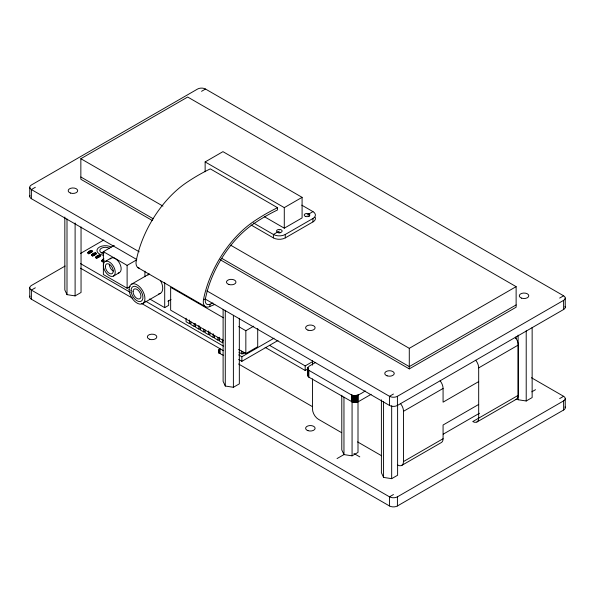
<?xml version="1.0" encoding="UTF-8"?>
<svg xmlns="http://www.w3.org/2000/svg" width="595" height="595" viewBox="0 0 595 595"><rect width="100%" height="100%" fill="white"/><g stroke="black" fill="none" stroke-linecap="round" stroke-linejoin="round"><path stroke-width="0.89" d="M136.233 260.729A80.288 46.358 -60 0 1 186.376 182.687A198.581 114.649 -60 0 1 210.303 168.876L277.567 207.714L277.419 210.028A195.71 112.998 -60 0 0 253.857 223.631A77.566 44.781 -60 0 0 205.372 299.017L203.497 299.568A10.517 6.069 -60 0 0 208.733 306.946L214.869 304.38M371.116 394.321L358.25 401.744L355.572 402.384L352.701 402.168L308.857 377.163L307.697 375.192L307.89 367.502L309.341 366.059L315.759 362.348M307.697 375.192L307.89 374.359M209.723 306.603L210.035 304.216L212.928 302.967M220.105 353.341L220.105 348.767C216.149 350.834 220.633 354.776 223.311 355.193M152.499 220.633L80.853 179.274L80.853 158.709L187.693 97.03L516.125 286.649L516.125 307.206L409.286 368.893L220.113 259.673M35.343 187.269L31.386 189.552L31.386 198.693L136.813 259.554M201.541 91.318L205.498 89.034L563.614 295.789A5.593 3.228 0 0 1 563.614 300.356L563.614 309.497L397.415 405.448A5.593 3.228 0 0 1 389.502 405.448L205.216 299.047M205.141 171.762L205.141 161.929L222.946 151.651L302.089 197.339L302.089 217.904L284.284 228.183L264.299 216.647M80.548 253.425L103.828 239.986M88.588 252.555L88.93 251.447L90.061 250.792L91.251 251.477L91.251 252.392M87.599 252.555L88.93 251.789L90.12 252.473L88.789 253.239L87.599 252.555L87.599 253.128L88.789 253.812L92.545 251.64L92.545 251.075L91.385 250.398L90.061 250.792M65.108 266.039L31.386 285.503A5.593 3.228 0 0 0 31.386 290.077L31.386 299.211L389.502 505.966A5.593 3.228 0 0 0 397.415 505.966L563.614 410.014A5.593 3.228 0 0 0 565.057 406.898M88.93 251.447L90.12 252.131L91.251 251.477M92.545 251.075L91.251 251.819L90.061 251.135M92.887 254.645L92.887 253.73L94.017 253.076L95.207 253.76L95.207 254.675M91.556 254.839L92.887 254.072L94.077 254.757L92.746 255.53L91.556 254.839L91.556 255.411L92.746 256.095L96.509 253.931L96.509 253.358L95.341 252.682L94.017 253.418L95.207 254.102L96.509 253.358M35.343 287.794L31.386 290.077L389.502 496.832A5.593 3.228 0 0 0 397.415 496.832L563.614 400.881A5.593 3.228 0 0 0 563.614 396.307L531.424 377.721M92.887 253.73L94.077 254.415L95.207 253.76M130.223 286.433L127.114 288.225L103.374 274.518L103.374 251.67L114.255 245.393M95.512 257.129L96.702 257.813L98.034 257.04L96.844 256.356L95.512 257.129L95.512 257.695L97.974 255.359L99.164 256.051L99.164 256.958M96.844 256.014L98.034 256.698L99.164 256.051M99.164 256.393L100.466 255.642L100.466 256.214L96.702 258.379L95.512 257.695M102.779 260.357L102.779 259.442L103.909 258.788M101.455 260.55L102.779 259.784L103.969 260.469L102.638 261.235L101.455 260.55L101.455 261.123L102.638 261.807L103.969 261.041M105.107 261.54L111.042 258.111M103.374 251.67L127.114 265.377L136.441 259.993M64.833 217.041L64.833 289.966L67.004 294.644L75.111 295.901L81.046 292.472L81.046 226.933M113.504 276.08L119.439 272.651M131.406 284.246L149.219 273.968A11.193 6.463 60 0 0 147.962 275.128M205.141 161.929L284.284 207.625L302.089 197.339M142.599 303.629L160.405 293.35M279.338 231.038L273.403 234.467L253.418 222.924M307.035 215.048L312.97 211.619A8.397 4.849 0 0 1 312.97 218.477L312.97 221.898L285.273 237.896A8.397 4.849 0 0 1 273.403 237.896L251.016 224.97M167.872 301.249L171.033 299.419M273.403 237.896L273.403 234.467A8.397 4.849 0 0 0 285.273 234.467L312.97 218.477M149.665 298.965L164.703 307.645L168.66 305.361L168.66 300.795M238.64 326.573L245.839 330.731L253.753 326.157M238.974 352.27L241.637 353.809L243.058 353.809L245.051 352.657M238.64 349.421L245.839 353.571L257.709 346.721L257.709 328.44M238.655 354.91L241.868 356.762L274.02 338.198M238.655 359.477L241.868 361.336L277.999 340.474M223.11 309.348L223.11 381.35L225.282 386.029L233.389 387.286L239.331 383.857L239.331 318.318M269.565 345.338L305.183 365.903L312.42 361.723M265.11 347.339L305.183 370.469L307.593 369.079M230.577 245.155L409.286 348.328L516.125 286.649M365.226 390.908C361.277 393.585 355.817 397.363 350.886 394.611L309.341 370.625L308.121 369.577L307.697 368.342M516.125 304.923L409.286 366.609L221.727 258.319M393.459 394.024L389.502 396.307L206.822 290.836M559.657 298.073L563.614 295.789M389.502 405.448L389.502 396.307A5.593 3.228 0 0 0 397.415 396.307L563.614 300.356M397.564 464.985A8.397 4.849 60 0 0 403.507 461.556L403.507 411.301L443.074 388.453A8.397 4.849 60 0 0 440.107 380.8M518.26 345.048L518.26 395.303L472.75 421.58A8.397 4.849 60 0 0 478.685 418.151L478.685 367.889L518.26 345.048A8.397 4.849 60 0 0 515.292 337.395M337.038 458.581L344.163 454.468M478.685 381.596L443.074 402.161L443.074 388.453M341.79 395.259L341.79 449.902L343.962 454.587L352.069 455.837L358.004 452.416L358.004 401.469M478.685 404.444L443.074 425.009L443.074 438.716A8.397 4.849 60 0 1 441.334 442.554L401.766 465.402M443.245 434.157L479.466 413.25M403.507 461.556L443.074 438.716M476.952 421.996L516.519 399.148M531.826 391.815L535.515 389.68M381.395 399.81L381.395 472.728L383.567 477.413L391.674 478.663L397.609 475.241L397.609 405.083M517.382 398.174L518.104 399.736L526.211 400.993L532.146 397.564L532.146 327.406M393.459 494.542L389.502 496.832L389.502 505.966M559.657 398.59L563.614 396.307M100.466 255.642L99.298 254.965L97.974 255.359M210.035 304.216L209.247 304.491A7.78 4.492 -60 0 1 205.379 299.017M186.079 318.169L186.079 321.731L189.403 323.65L190.824 323.65M190.824 321.731L190.824 324.476L194.149 326.395L195.576 326.395M195.576 323.561L195.576 327.213L198.901 329.132L200.322 329.132M200.322 327.213L200.322 329.957L203.646 331.876L205.074 331.876M205.074 329.957L205.074 332.702L208.399 334.621L209.819 334.621M209.819 331.876L209.819 335.439L213.144 337.358L214.572 337.358M214.572 335.439L214.572 338.183L217.889 340.102L219.317 340.102M301.777 205.156L312.97 211.619M80.853 158.709L162.963 206.115M80.853 176.99L153.302 218.819M139.223 251.811L31.386 189.552A5.593 3.228 0 0 1 31.386 184.986L197.585 89.034A5.593 3.228 0 0 1 205.498 89.034M137.928 267.646L205.201 306.485M223.445 317.797L170.653 287.318L170.653 310.166L223.445 340.645M102.779 259.442L103.969 260.127M80.541 263.622L130.305 292.353M145.552 301.159L223.408 346.104M80.541 268.196L132.715 298.311M141.543 303.413L223.408 350.678M238.573 363.999L312.435 406.645M341.612 432.677L318.429 419.296A8.397 4.849 60 0 1 312.494 409.01L312.494 378.859M357.595 441.906L381.581 455.755M353.988 453.516L359.789 456.871M565.25 298.073L565.25 307.206M565.25 398.59L565.25 407.731M563.614 400.881L563.614 410.014M526.211 330.835L526.211 400.993M518.104 335.119L518.104 399.736M515.932 336.904L515.932 338.748M409.286 348.328L409.286 368.893M397.415 396.307L397.415 405.448M397.415 496.832L397.415 505.966M391.674 405.745L391.674 478.663M383.567 401.722L383.567 477.413M358.25 394.894L358.25 401.744M357.64 395.125L357.64 401.982M356.985 395.311L356.985 402.168M356.293 395.452L356.293 402.302M355.572 395.534L355.572 402.384M354.843 395.563L354.843 402.413M354.114 395.534L354.114 402.384M353.393 395.452L353.393 402.302M352.701 395.311L352.701 402.168M352.047 395.125L352.047 401.982M352.069 402.123L352.069 455.837M351.437 394.894L351.437 401.744M343.962 397.163L343.962 454.587M312.494 360.577L312.494 365.151M309.013 213.903L309.013 216.476M308.857 370.306L308.857 377.163M308.448 369.956L308.448 376.813M308.121 369.577L308.121 376.434M307.89 367.502L307.89 376.033M307.749 367.918L307.749 375.616M305.183 365.903L305.183 370.469M285.273 234.467L285.273 237.896M284.284 207.625L284.284 228.183M245.839 330.731L245.839 353.571M243.058 351.98L243.058 353.809M241.868 356.762L241.868 361.336M241.637 351.065L241.637 353.809M233.389 315.283L233.389 387.286M225.282 310.337L225.282 386.029M222.642 339.187L222.642 342.839L219.317 340.92L219.317 337.268M219.213 349.436L219.213 353.095M218.893 349.815L218.893 353.475M218.655 350.217L218.655 352.047M217.889 337.358L217.889 340.102M213.144 333.706L213.144 337.358M208.399 330.961L208.399 334.621M203.646 329.132L203.646 331.876M198.901 325.48L198.901 329.132M194.149 323.65L194.149 326.395M189.403 319.998L189.403 323.65M164.703 282.588L164.703 307.645M144.92 271.164L144.92 276.734M127.114 265.377L127.114 288.225M102.638 261.235L102.638 261.807M99.298 254.965L99.298 255.538M98.034 256.698L98.034 257.613M96.702 257.813L96.702 258.379M95.341 252.682L95.341 253.254M94.077 254.415L94.077 255.329M94.017 253.076L94.017 253.991M92.746 255.53L92.746 256.095M91.385 250.398L91.385 250.971M90.12 252.131L90.12 253.046M88.789 253.239L88.789 253.812M75.111 222.976L75.111 295.901M67.004 218.953L67.004 294.644M29.75 187.269L29.75 196.409M29.75 287.794L29.75 296.927M139.542 268.256A10.517 6.069 -60 0 1 136.225 260.729M203.497 299.568A80.288 46.358 -60 0 1 253.649 221.526A198.581 114.649 -60 0 1 277.567 207.714M31.386 198.693A5.593 3.228 0 0 1 29.943 195.569M565.057 306.373A5.593 3.228 0 0 1 563.614 309.497M278.609 232.905A2.796 1.614 0 0 1 280.059 232.905M315.142 217.22A8.397 4.849 0 0 1 312.97 221.898M518.26 395.303A8.397 4.849 60 0 1 515.292 399.528M400.539 403.648A8.397 4.849 60 0 1 403.507 411.301M475.717 360.243A8.397 4.849 60 0 1 478.685 367.889M31.386 299.211A5.593 3.228 0 0 1 29.943 296.094M103.173 255.21A8.397 4.849 0 0 1 98.078 248.108A8.397 4.849 0 0 1 111.287 247.104M103.902 253.649A5.593 3.228 0 0 1 100.503 248.918A5.593 3.228 0 0 1 109.309 248.249M101.395 252.816A5.593 3.228 0 0 1 103.902 251.983M160.405 280.424A11.193 6.463 60 0 1 158.768 293.856M110.105 258.989A8.397 4.849 60 0 1 119.439 262.96A8.397 4.849 60 0 1 118.212 273.031M113.266 271.089A5.593 3.228 60 0 1 109.309 264.239M70.56 193.07A4.76 2.744 0 0 0 77.692 190.697A4.76 2.744 0 0 0 70.56 188.317A4.76 2.744 0 0 0 70.56 193.07M228.844 284.455A4.76 2.744 0 0 0 235.977 282.075A4.76 2.744 0 0 0 228.844 279.702A4.76 2.744 0 0 0 228.844 284.455M307.979 330.151A4.76 2.744 0 0 0 315.119 327.771A4.76 2.744 0 0 0 307.979 325.391A4.76 2.744 0 0 0 307.979 330.151M387.122 375.839A4.76 2.744 0 0 0 394.254 373.459A4.76 2.744 0 0 0 387.122 371.087A4.76 2.744 0 0 0 387.122 375.839M521.659 298.162A4.76 2.744 0 0 0 528.799 295.789A4.76 2.744 0 0 0 521.659 293.409A4.76 2.744 0 0 0 521.659 298.162M305.637 216.446A2.796 1.614 0 0 0 309.831 215.048A2.796 1.614 0 0 0 305.637 213.65A2.796 1.614 0 0 0 305.637 216.446M277.939 232.437A2.796 1.614 0 0 0 282.134 231.038A2.796 1.614 0 0 0 277.939 229.64A2.796 1.614 0 0 0 277.939 232.437M307.979 430.668A4.76 2.744 0 0 0 315.119 428.296A4.76 2.744 0 0 0 307.979 425.916A4.76 2.744 0 0 0 307.979 430.668M149.702 339.291A4.76 2.744 0 0 0 156.835 336.911A4.76 2.744 0 0 0 149.702 334.531A4.76 2.744 0 0 0 149.702 339.291M133.049 291.654A5.593 3.228 60 0 0 138.985 299.04A5.593 3.228 60 0 0 138.985 291.126A5.593 3.228 60 0 0 133.049 291.654M129.093 289.371A11.193 6.463 60 0 0 140.963 304.134A11.193 6.463 60 0 0 140.963 288.307A11.193 6.463 60 0 0 129.093 289.371M131.071 290.509A8.397 4.849 60 0 0 139.974 301.583A8.397 4.849 60 0 0 139.974 289.713A8.397 4.849 60 0 0 131.071 290.509M103.374 265.377A8.397 4.849 60 0 0 112.277 276.459A8.397 4.849 60 0 0 112.277 264.582A8.397 4.849 60 0 0 103.374 265.377M105.352 266.523A5.593 3.228 60 0 0 111.287 273.908A5.593 3.228 60 0 0 111.287 265.995A5.593 3.228 60 0 0 105.352 266.523"/></g></svg>
